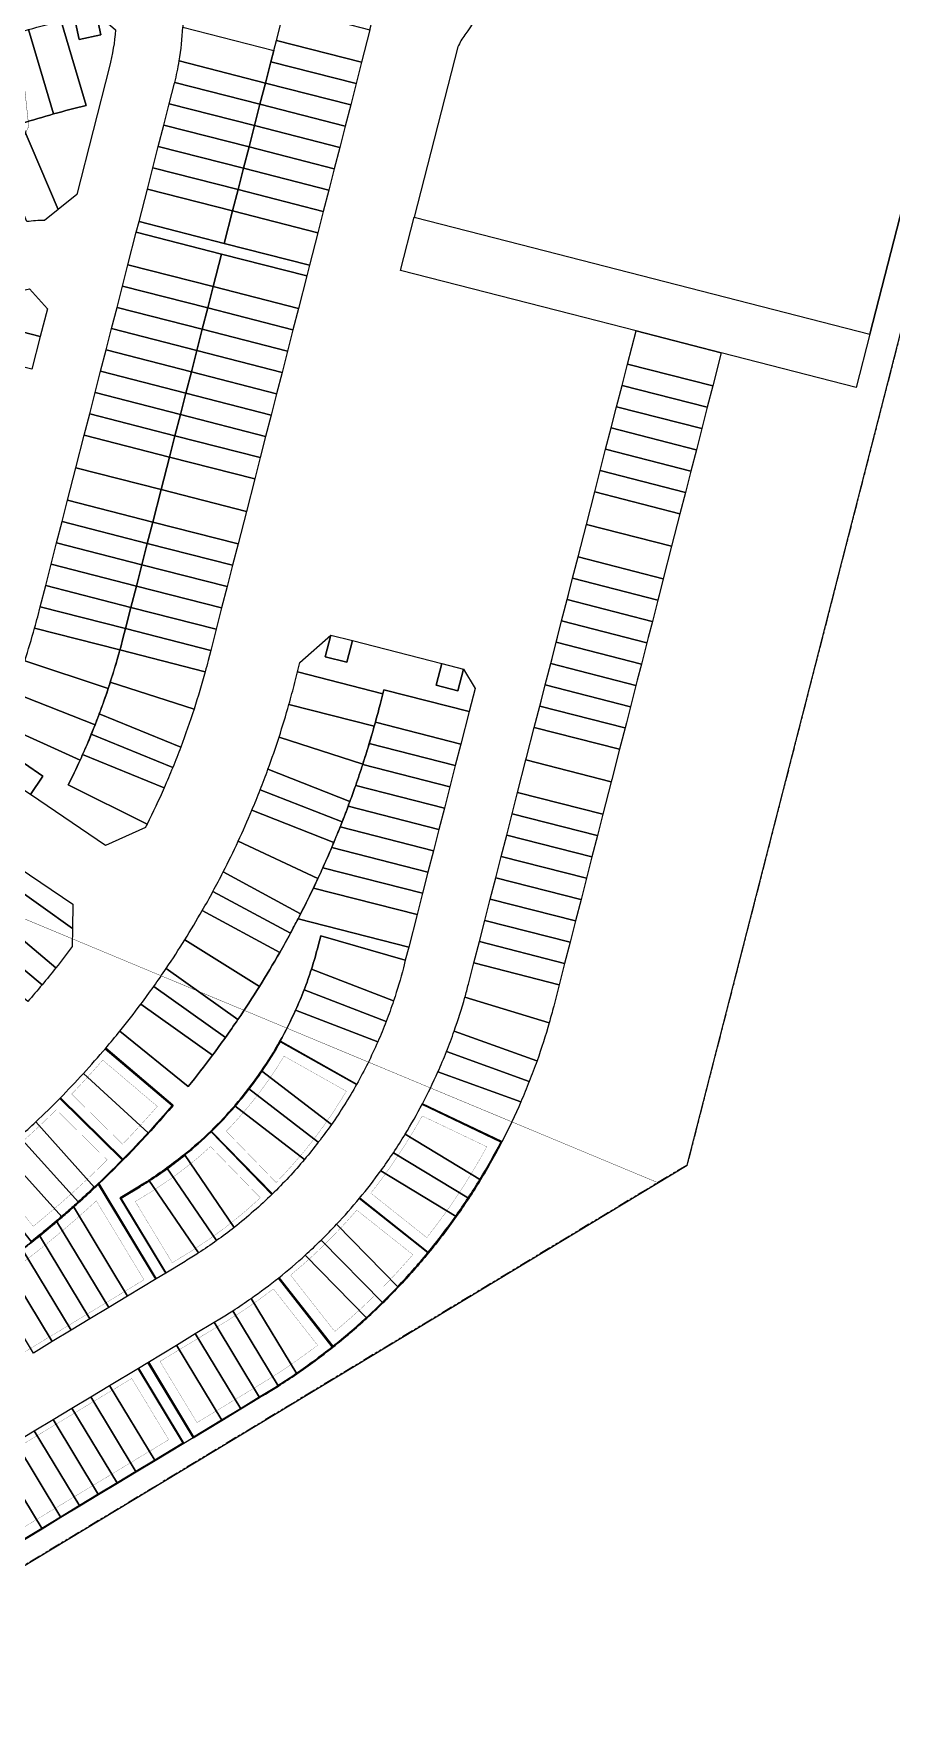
# Model space of a CAD drawing. Header units: centimetres. Extents: x -6122352 to 7132207, y -1694241 to 1947892.
# Drawn here: x 2110817 to 2344625, y -616863 to -155399 of the extents above; entities that cross this region are included whole.
import ezdxf

# ---------------------------------------------------------------- set-up
doc = ezdxf.new("R2010")
doc.units = ezdxf.units.CM
doc.header["$MEASUREMENT"] = 0
doc.linetypes.add('23585-XR-AR-DAMAC PLOT LIMITS$0$PHANTOM2', pattern=[1.25, 0.625, -0.125, 0.125, -0.125, 0.125, -0.125])
doc.linetypes.add('XR-AR-END-SETTING OUT PLAN$0$23261-XR-AR-SI-GF$0$HIDDEN', pattern=[0.375, 0.25, -0.125])
for name, color, linetype, lineweight, true_color in [('08-Compound Wall-2', 6, 'Continuous', 25, 0xff00ff), ('23585-XR-AR-DAMAC PLOT LIMITS$0$1-End units', 7, 'Continuous', 5, 0xf8991e), ('23585-XR-AR-DAMAC PLOT LIMITS$0$1-Open Space', 7, 'Continuous', 5, 0x90cf5a), ('23585-XR-AR-DAMAC PLOT LIMITS$0$1-Utility', 7, 'Continuous', 5, 0x8db1ff)]:
    doc.layers.add(name, color=color, linetype=linetype, lineweight=lineweight, true_color=true_color)
for name, color, linetype in [('23585-XR-AR-BOUNDARY WALLS AND SETBACKS$0$setback', 7, 'XR-AR-END-SETTING OUT PLAN$0$23261-XR-AR-SI-GF$0$HIDDEN'), ('23585-XR-AR-DAMAC PLOT LIMITS$0$1-Utility Corridor', 44, 'Continuous'), ('23585-XR-AR-DAMAC PLOT LIMITS$0$PROJECT_LIMIT', 1, 'Continuous'), ('@MI-REF LAYER', 7, 'Continuous')]:
    doc.layers.add(name, color=color, linetype=linetype)
doc.layers.add('23585-XR-AR-DAMAC PLOT LIMITS$0$1-Mid units', color=41, linetype='Continuous', lineweight=5)
doc.layers.add('A-ANNO-TEXT', color=3, linetype='Continuous', lineweight=25)
doc.layers.add('23585-XR-AR-DAMAC PLOT LIMITS$0$D-Phase New', color=7, linetype='Continuous', true_color=0x000080)

# ---------------------------------------------------------------- blocks, each defined once
blk = doc.blocks.new('23585-XR-AR-BOUNDARY WALLS AND SETBACKS')
at = {"layer": '08-Compound Wall-2'}
for points in [[(498249.86, 2770203.26, 0.017942), (498247.66, 2770215.56, 0.008626), (498246.29, 2770221.41, 0.008617), (498244.72, 2770227.2, 0.017091), (498241.01, 2770238.51), (498218.75, 2770229.5)], [(498226.14, 2770199.57), (498249.65, 2770203.33, 0.017803), (498247.46, 2770215.52, 0.008626), (498246.09, 2770221.36, 0.008617), (498244.52, 2770227.15, 0.016794), (498240.9, 2770238.25), (498218.82, 2770229.31)], [(498209.24, 2770182.75), (498185.45, 2770182.05, 0.021813), (498184.75, 2770191.44, 0.013916), (498183.87, 2770197.39, 0.013917), (498182.67, 2770203.29, 0.021805), (498180.13, 2770212.36), (498202.74, 2770219.78)], [(498185.25, 2770181.94, 0.022044), (498184.55, 2770191.42, 0.013916), (498183.68, 2770197.36, 0.013917), (498182.48, 2770203.24, 0.022037), (498179.91, 2770212.39), (498179.91, 2770212.39)], [(498227.26, 2770168.67), (498250.99, 2770166.84, 0.017302), (498251.4, 2770178.87, 0.008613), (498251.29, 2770184.86, 0.008615), (498250.98, 2770190.84, 0.017759), (498249.68, 2770203.13), (498226.17, 2770199.37)], [(498251.19, 2770166.72, 0.017448), (498251.6, 2770178.87, 0.008613), (498251.49, 2770184.87, 0.008615), (498251.18, 2770190.86, 0.017908), (498249.86, 2770203.26)], [(498205.5, 2770146.7), (498181.97, 2770151.42), (498183.19, 2770157.5, 0.006842), (498183.73, 2770160.4, 0.013911), (498184.59, 2770166.34, 0.013932), (498185.11, 2770172.33, 0.022294), (498185.25, 2770181.94)], [(498205.54, 2770146.89), (498182.21, 2770151.58), (498183.39, 2770157.46, 0.006842), (498183.93, 2770160.37, 0.013911), (498184.79, 2770166.32, 0.013932), (498185.31, 2770172.32, 0.022062), (498185.45, 2770181.85), (498209.24, 2770182.55)], [(498149.22, 2770176.07), (498173.13, 2770179.08, -0.026879), (498175.24, 2770149.71), (498204.91, 2770143.76)], [(498149.25, 2770175.87), (498172.96, 2770178.86, -0.009043), (498174.01, 2770169.01, -0.009134), (498174.71, 2770159.03), (498150.85, 2770157.8)], [(498220.18, 2770126.85), (498243.52, 2770122.16), (498245.28, 2770130.93), (498246.46, 2770136.82), (498247.64, 2770142.7), (498248, 2770144.5, 0.005981), (498248.77, 2770148.59, 0.008621), (498249.71, 2770154.51, 0.017529), (498250.98, 2770166.64), (498227.25, 2770168.47)], [(498220.14, 2770126.65), (498243.66, 2770121.93), (498243.67, 2770121.92), (498245.47, 2770130.9), (498246.65, 2770136.78), (498247.83, 2770142.66), (498248.2, 2770144.46, 0.005981), (498248.97, 2770148.55, 0.008621), (498249.9, 2770154.48, 0.017671), (498251.19, 2770166.72)], [(498150.86, 2770157.6), (498174.72, 2770158.83, -0.009717), (498175.06, 2770148.19, -0.005475), (498175.07, 2770142.19, -0.001638), (498175.05, 2770140.4, -0.003837), (498174.95, 2770136.19, -0.001716), (498174.88, 2770134.32, -0.005538), (498174.58, 2770128.26, -0.002462), (498174.41, 2770125.56), (498150.57, 2770127.25)], [(498194.25, 2770090.64), (498170.78, 2770095.32, 0.006955), (498172.05, 2770102.84, 0.001309), (498172.27, 2770104.26, 0.004166), (498172.9, 2770108.78, 0.001318), (498173.09, 2770110.22, 0.004158), (498173.63, 2770114.74, 0.001335), (498173.79, 2770116.2, 0.005505), (498174.35, 2770122.21, 0.002965), (498174.6, 2770125.45, 0.002553), (498174.78, 2770128.24, 0.005538), (498175.08, 2770134.31, 0.001716), (498175.15, 2770136.19, 0.003837), (498175.25, 2770140.39, 0.001638), (498175.27, 2770142.19, 0.005475), (498175.26, 2770148.19, 0.001198), (498175.24, 2770149.5), (498204.87, 2770143.56)]]:
    blk.add_lwpolyline(points, format="xyb", dxfattribs=at)
for points in [[(498179.88, 2770212.49), (498202.68, 2770219.97)], [(498219.51, 2770123.52), (498242.85, 2770118.83), (498241.09, 2770110.06), (498239.91, 2770104.18), (498238.73, 2770098.29), (498237.55, 2770092.41), (498236.37, 2770086.53), (498235.19, 2770080.64), (498234.01, 2770074.76), (498232.22, 2770065.89), (498208.89, 2770070.57)], [(498219.55, 2770123.71), (498243.07, 2770118.99), (498243.08, 2770118.99), (498241.28, 2770110.02), (498240.1, 2770104.14), (498238.92, 2770098.25), (498237.74, 2770092.37), (498236.56, 2770086.49), (498235.38, 2770080.6), (498234.2, 2770074.72), (498232.4, 2770065.75)]]:
    blk.add_lwpolyline(points, dxfattribs=at)
at = {"layer": '23585-XR-AR-BOUNDARY WALLS AND SETBACKS$0$setback', "ltscale": 40, "const_width": 0.05}
for points in [[(498227.2, 2770202.68), (498246.45, 2770205.75, 0.013633), (498244.73, 2770214.92, 0.008626), (498243.38, 2770220.67, 0.008617), (498241.83, 2770226.37, 0.012554), (498239.24, 2770234.56), (498221.13, 2770227.23, -0.010974), (498223.12, 2770220.88, -0.009993), (498224.69, 2770215.02, -0.010011), (498226.03, 2770209.1, -0.010762)], [(498207.62, 2770185.6), (498188.12, 2770185.03, 0.015278), (498187.53, 2770191.77, 0.013916), (498186.63, 2770197.88, 0.013917), (498185.4, 2770203.92, 0.015265), (498183.66, 2770210.46), (498202.19, 2770216.54, -0.018821), (498204.68, 2770207.05, -0.011381), (498205.84, 2770201.24, -0.011381), (498206.73, 2770195.37, -0.018816)], [(498228.92, 2770171.45), (498248.37, 2770169.95, 0.013029), (498248.6, 2770178.86, 0.008613), (498248.49, 2770184.76, 0.008615), (498248.18, 2770190.65, 0.013448), (498247.29, 2770199.81), (498228.03, 2770196.73, -0.010839), (498228.66, 2770190.19, -0.009994), (498229, 2770184.14, -0.009993), (498229.1, 2770178.08, -0.010929)], [(498204.62, 2770149.93), (498185.5, 2770153.77), (498186.13, 2770156.91, 0.006842), (498186.69, 2770159.9, 0.013911), (498187.57, 2770166, 0.013932), (498188.1, 2770172.15, 0.015522), (498188.3, 2770179.03), (498207.8, 2770179.61, -0.020306), (498207.44, 2770169.03, -0.01139), (498206.86, 2770163.12, -0.011378), (498206.02, 2770157.25, -0.008131), (498205.25, 2770153.08)], [(498151.07, 2770173.28), (498170.42, 2770175.72, -0.006458), (498171.12, 2770168.75, -0.006457), (498171.65, 2770161.77), (498152.18, 2770160.77, 0.006244), (498151.7, 2770167.03, 0.006241)], [(498228.52, 2770165.46, -0.010675), (498227.81, 2770159.03, -0.010002), (498226.91, 2770153.03, -0.006943), (498226.14, 2770148.89), (498225.78, 2770147.09), (498224.6, 2770141.21), (498223.41, 2770135.33), (498222.2, 2770129.3), (498241.32, 2770125.46), (498242.53, 2770131.49), (498243.71, 2770137.37), (498244.89, 2770143.25), (498245.25, 2770145.05, 0.005981), (498246.01, 2770149.07, 0.008621), (498246.93, 2770154.9, 0.013323), (498247.96, 2770163.96)], [(498152.49, 2770154.78), (498171.96, 2770155.78, -0.00704), (498172.16, 2770148.15, -0.005475), (498172.17, 2770142.22, -0.001638), (498172.15, 2770140.44, -0.003837), (498172.05, 2770136.29, -0.001716), (498171.98, 2770134.43, -0.005323), (498171.7, 2770128.66), (498152.25, 2770130.04, 0.006299), (498152.54, 2770136.37, 0.006001), (498152.67, 2770142.41, 0.006001), (498152.66, 2770148.44, 0.006299)], [(498193.35, 2770093.77), (498174.13, 2770097.61, 0.004378), (498174.92, 2770102.4, 0.001309), (498175.13, 2770103.83, 0.004166), (498175.78, 2770108.4, 0.001318), (498175.97, 2770109.85, 0.004158), (498176.51, 2770114.43, 0.001335), (498176.67, 2770115.9, 0.005505), (498177.24, 2770121.97, 0.002965), (498177.49, 2770125.25, 0.002553), (498177.68, 2770128.07, 0.005538), (498177.98, 2770134.2, 0.001716), (498178.05, 2770136.1, 0.003837), (498178.15, 2770140.35, 0.001637), (498178.17, 2770142.16, 0.003518), (498178.18, 2770146.06), (498202.85, 2770141.11), (498201.64, 2770135.08), (498200.46, 2770129.2), (498199.28, 2770123.32), (498198.1, 2770117.43), (498196.92, 2770111.55), (498195.74, 2770105.67), (498194.56, 2770099.79)]]:
    blk.add_lwpolyline(points, format="xyb", close=True, dxfattribs=at)
for points in [[(498220.43, 2770120.47), (498239.55, 2770116.64), (498238.34, 2770110.61), (498237.16, 2770104.73), (498235.98, 2770098.84), (498234.8, 2770092.96), (498233.62, 2770087.08), (498232.44, 2770081.19), (498231.26, 2770075.31), (498230.05, 2770069.28), (498210.93, 2770073.12)], [(498210.93, 2770073.12), (498212.14, 2770079.15), (498213.32, 2770085.03), (498214.5, 2770090.91), (498215.68, 2770096.8), (498216.86, 2770102.68), (498218.04, 2770108.56), (498219.22, 2770114.45), (498220.43, 2770120.47)]]:
    blk.add_lwpolyline(points, dxfattribs=at)
blk = doc.blocks.new('A$C9d9485f6')
at = {"layer": 'A-ANNO-TEXT', "rotation": 312.4881850805905}
blk.add_blockref('23585-XR-AR-BOUNDARY WALLS AND SETBACKS', (-2377088.53, -1504219.25), dxfattribs=at)
blk = doc.blocks.new('23585-XR-AR-DAMAC PLOT LIMITS')
at = {"layer": '23585-XR-AR-DAMAC PLOT LIMITS$0$1-End units', "color": 251, "true_color": 0x636466}
for points in [[(498127.86, 2770420.12), (498107.78, 2770407.01), (498102.68, 2770414.84), (498122.76, 2770427.94), (498122.78, 2770427.95), (498127.88, 2770420.13)], [(497993.11, 2770416.78), (497998.11, 2770409.12), (497978.01, 2770396), (497973.01, 2770403.66)], [(498152.54, 2770382.3), (498132.45, 2770369.2), (498127.45, 2770376.86), (498147.54, 2770389.97), (498147.55, 2770389.98), (498152.55, 2770382.32)], [(498157.54, 2770374.64), (498137.45, 2770361.54), (498132.45, 2770369.2), (498152.54, 2770382.3), (498152.55, 2770382.32), (498157.55, 2770374.65)], [(498024.34, 2770368.92), (498029.34, 2770361.25), (498009.24, 2770348.14), (498004.24, 2770355.8)], [(498030.98, 2770358.74), (498035.98, 2770351.07), (498015.88, 2770337.96), (498010.88, 2770345.63)], [(498004.24, 2770355.8), (498009.24, 2770348.14), (497989.14, 2770335.02), (497984.14, 2770342.69)], [(498010.88, 2770345.63), (498015.88, 2770337.96), (497995.78, 2770324.84), (497990.78, 2770332.51)], [(498188.76, 2770326.78), (498168.68, 2770313.68), (498168.3, 2770314.26), (498163.68, 2770321.34), (498183.76, 2770334.44), (498183.78, 2770334.45), (498188.41, 2770327.36), (498188.78, 2770326.79)], [(498193.76, 2770319.11), (498173.68, 2770306.01), (498168.68, 2770313.68), (498188.76, 2770326.78), (498188.78, 2770326.79), (498193.78, 2770319.13)], [(498062.21, 2770310.87), (498067.21, 2770303.21), (498047.11, 2770290.1), (498042.11, 2770297.76)], [(498067.21, 2770303.21), (498072.21, 2770295.55), (498052.11, 2770282.43), (498047.11, 2770290.1)], [(498042.11, 2770297.76), (498047.11, 2770290.1), (498027.01, 2770276.98), (498022.01, 2770284.64)], [(498047.11, 2770290.1), (498052.11, 2770282.43), (498032.01, 2770269.32), (498027.01, 2770276.98)], [(498245.48, 2770130.9), (498243.68, 2770121.92), (498243.66, 2770121.93), (498220.15, 2770126.65), (498221.95, 2770135.62), (498245.46, 2770130.9)], [(498243.09, 2770118.99), (498241.29, 2770110.02), (498241.27, 2770110.02), (498217.76, 2770114.74), (498219.56, 2770123.71), (498243.07, 2770118.99)], [(498234.2, 2770074.72), (498232.4, 2770065.75), (498232.39, 2770065.75), (498208.87, 2770070.47), (498210.67, 2770079.44), (498234.19, 2770074.73)]]:
    blk.add_lwpolyline(points, close=True, dxfattribs=at)
for points in [[(497981.29, 2770390.98), (497984.57, 2770385.95), (497964.25, 2770372.69, 0.031213), (497958.12, 2770379.62), (497979.57, 2770393.61)], [(497951.78, 2770337.66), (497930.2, 2770348.18, -0.008444), (497934.46, 2770356.28), (497956.06, 2770345.75, 0.009273)], [(497951.78, 2770337.66, 0.00911), (497947.86, 2770329.57), (497925.71, 2770338.83, -0.009577), (497930.2, 2770348.18)], [(497971.8, 2770321), (497971.47, 2770316.21, 0.022224), (497968.49, 2770312.44), (497944.13, 2770321.04), (497944.18, 2770321.17, -0.009148), (497947.81, 2770329.45)], [(498153.49, 2770303.47), (498133.35, 2770290.33, 0.00456), (498130.66, 2770294.54), (498129.02, 2770297.06), (498128.39, 2770298.02), (498148.49, 2770311.13)], [(497999.11, 2770286.26), (497979.01, 2770273.15), (497974.64, 2770279.83, -0.00234), (497975.15, 2770281.68), (497994.05, 2770294.01)], [(498130.66, 2770294.54, -0.00456), (498133.35, 2770290.33, -0.001049), (498133.96, 2770289.36), (498113.86, 2770276.24, 0.006148), (498110.56, 2770281.43), (498108.92, 2770283.94), (498129.02, 2770297.06)], [(498139.47, 2770280.08), (498118.6, 2770268.23, 0.009305), (498113.86, 2770276.24), (498133.96, 2770289.36, -0.009844)], [(498142.42, 2770274.75, -0.004252), (498144.59, 2770270.63), (498123.03, 2770260.08, 0.009281), (498118.6, 2770268.23), (498139.47, 2770280.08, -0.005555)], [(498225.82, 2770269.91), (498225.8, 2770269.9), (498205.17, 2770257.68, 0.006105), (498203.2, 2770260.77), (498199.91, 2770265.81), (498219.99, 2770278.91), (498220.01, 2770278.93), (498223.3, 2770273.89, -0.006758)], [(498231.21, 2770260.49), (498231.19, 2770260.48), (498209.97, 2770249.31, 0.016063), (498205.17, 2770257.68), (498225.8, 2770269.9), (498225.82, 2770269.91, -0.015588)], [(498097.33, 2770256.27), (498076.47, 2770244.41, 0.011357), (498071.76, 2770252.27), (498091.87, 2770265.38, -0.011781)], [(498184.72, 2770255.61), (498158.64, 2770238.59, 0.00138), (498158.12, 2770240.01, 0.00716), (498155.29, 2770247.33), (498179.72, 2770263.27)], [(498102.52, 2770246.6), (498080.81, 2770236.34, 0.009081), (498077.37, 2770242.81, 0.002282), (498076.47, 2770244.41), (498097.33, 2770256.27, -0.012156)], [(498152.94, 2770252.96, -0.002922), (498154.19, 2770250.01), (498132.03, 2770240.8, 0.009281), (498128.3, 2770249.3), (498149.87, 2770259.85, -0.006885)], [(498077.37, 2770242.81), (498056.39, 2770231.14, 0.0131), (498051.66, 2770239.15), (498071.76, 2770252.27, -0.013639)], [(498192.73, 2770242.71), (498171.21, 2770232.03, 0.015291), (498167.78, 2770237.66), (498166.26, 2770239.98), (498186.74, 2770252.51), (498187.88, 2770250.77, -0.01785)], [(498158.12, 2770240.01), (498135.43, 2770232.17, 0.009281), (498132.03, 2770240.8), (498154.19, 2770250.01, -0.009807)], [(498241.02, 2770238.51), (498240.99, 2770238.51), (498218.75, 2770229.5, 0.016118), (498215.19, 2770238.5), (498236.46, 2770249.69), (498236.48, 2770249.7, -0.017331)], [(498082.23, 2770233.49), (498060.68, 2770222.94, 0.013033), (498056.39, 2770231.14), (498077.37, 2770242.81, -0.013033)], [(498244.72, 2770227.2), (498244.7, 2770227.2), (498221.68, 2770220.46, 0.015829), (498218.75, 2770229.5), (498240.99, 2770238.51), (498241.02, 2770238.51, -0.017091)], [(498085.94, 2770225.5, -0.002102), (498086.61, 2770223.94), (498064.54, 2770214.52, 0.013035), (498060.68, 2770222.94), (498082.23, 2770233.49, -0.010932)], [(498111.82, 2770225.61), (498089.41, 2770217.02, 0.009262), (498086.61, 2770223.94, 0.002102), (498085.94, 2770225.5), (498107.65, 2770235.75, -0.012156)], [(498165.13, 2770218.37), (498142.01, 2770211.93, 0.009281), (498139.35, 2770220.82), (498162.04, 2770228.67, -0.009807)], [(498202.72, 2770219.87), (498179.91, 2770212.39, 0.02204), (498176.55, 2770221.28), (498198.07, 2770231.96, -0.024575)], [(498206.15, 2770207.38), (498182.48, 2770203.24, 0.022037), (498179.91, 2770212.39), (498202.72, 2770219.87, -0.024577)], [(498167.81, 2770207.97), (498144.33, 2770202.95, 0.009281), (498142.01, 2770211.93), (498165.13, 2770218.37, -0.009807)], [(498249.86, 2770203.26), (498249.84, 2770203.26), (498226.16, 2770199.47, 0.015758), (498224.56, 2770208.8), (498247.64, 2770215.55), (498247.66, 2770215.56, -0.017942)], [(498251.18, 2770190.86), (498251.16, 2770190.86), (498227.17, 2770190.08, 0.015739), (498226.16, 2770199.47), (498249.84, 2770203.26), (498249.86, 2770203.26, -0.017908)], [(498148.4, 2770182.06, 0.009283), (498146.84, 2770191.21), (498170.32, 2770196.23, -0.009807), (498172.13, 2770185.64)], [(498122.6, 2770188.08, -0.008114), (498123.88, 2770180.88), (498100.09, 2770177.67, 0.00836), (498098.88, 2770184.3, 0.003471), (498098.31, 2770187.04), (498119.04, 2770191.43)], [(498209.24, 2770182.65), (498185.25, 2770181.94, 0.022044), (498184.55, 2770191.42), (498208.22, 2770195.56, -0.024574)], [(498208.94, 2770168.92), (498185.11, 2770172.33, 0.022294), (498185.25, 2770181.94), (498209.24, 2770182.65, -0.026063)], [(498174.11, 2770169.02), (498150.21, 2770166.9, 0.009223), (498149.22, 2770176.07), (498173.04, 2770179.07, -0.009226)], [(498251.19, 2770166.72), (498251.17, 2770166.73), (498227.26, 2770168.57, 0.015853), (498227.6, 2770178.08), (498251.58, 2770178.87), (498251.6, 2770178.87, -0.017448)], [(498174.82, 2770158.93), (498150.85, 2770157.7, 0.009226), (498150.21, 2770166.9), (498174.11, 2770169.02, -0.009225)], [(498251.19, 2770166.72, -0.017671), (498249.91, 2770154.49), (498249.89, 2770154.49), (498226.33, 2770159.22, 0.015645), (498227.26, 2770168.57), (498251.17, 2770166.73)], [(498175.16, 2770148.19), (498151.16, 2770148.42, 0.009281), (498150.85, 2770157.7), (498174.82, 2770158.93, -0.009808)], [(498207.5, 2770157, -0.008131), (498206.72, 2770152.78), (498205.5, 2770146.7), (498181.97, 2770151.42), (498183.19, 2770157.5, 0.006842), (498183.73, 2770160.41)], [(498204.91, 2770143.76), (498203.11, 2770134.79), (498175.15, 2770140.4, 0.001638), (498175.17, 2770142.19, 0.005475), (498175.16, 2770148.19, 0.001405), (498175.14, 2770149.73)], [(498175.05, 2770136.19, -0.001716), (498174.98, 2770134.31, -0.005538), (498174.68, 2770128.25, -0.002553), (498174.5, 2770125.46), (498150.56, 2770127.16, 0.009281), (498151.04, 2770136.42)]]:
    blk.add_lwpolyline(points, format="xyb", close=True, dxfattribs=at)
at = {"layer": '23585-XR-AR-DAMAC PLOT LIMITS$0$1-Mid units', "color": 251, "true_color": 0x636466}
for points in [[(498131.14, 2770415.09), (498111.06, 2770401.99), (498107.78, 2770407.01), (498127.86, 2770420.12), (498127.88, 2770420.13), (498131.16, 2770415.1)], [(498134.42, 2770410.07), (498114.34, 2770396.96), (498111.06, 2770401.99), (498131.14, 2770415.09), (498131.16, 2770415.1), (498134.44, 2770410.08)], [(498001.39, 2770404.09), (497981.29, 2770390.98), (497979.57, 2770393.61), (497978.01, 2770396), (497998.11, 2770409.12)], [(498137.7, 2770405.04), (498117.62, 2770391.94), (498114.34, 2770396.96), (498134.42, 2770410.07), (498134.44, 2770410.08), (498137.72, 2770405.05)], [(498001.39, 2770404.09), (498004.67, 2770399.07), (497984.57, 2770385.95), (497981.29, 2770390.98)], [(498140.98, 2770400.02), (498120.9, 2770386.91), (498117.62, 2770391.94), (498137.7, 2770405.04), (498137.72, 2770405.05), (498141, 2770400.03)], [(498004.67, 2770399.07), (498007.95, 2770394.04), (497987.85, 2770380.93), (497984.57, 2770385.95)], [(498144.26, 2770394.99), (498124.18, 2770381.89), (498120.9, 2770386.91), (498140.98, 2770400.02), (498141, 2770400.03), (498144.28, 2770395)], [(498007.95, 2770394.04), (498011.23, 2770389.02), (497991.13, 2770375.9), (497987.85, 2770380.93)], [(498147.54, 2770389.97), (498127.45, 2770376.86), (498124.18, 2770381.89), (498144.26, 2770394.99), (498144.28, 2770395), (498147.55, 2770389.98)], [(498011.23, 2770389.02), (498014.51, 2770383.99), (497994.41, 2770370.88), (497991.13, 2770375.9)], [(497987.85, 2770380.93), (497991.13, 2770375.9), (497971.03, 2770362.79), (497967.87, 2770367.63), (497967.75, 2770367.81)], [(498014.51, 2770383.99), (498017.79, 2770378.97), (497997.69, 2770365.85), (497994.41, 2770370.88)], [(497991.13, 2770375.9), (497994.41, 2770370.88), (497974.31, 2770357.76), (497971.03, 2770362.79)], [(498017.79, 2770378.97), (498021.06, 2770373.94), (498000.96, 2770360.83), (497997.69, 2770365.85)], [(498021.06, 2770373.94), (498024.34, 2770368.92), (498004.24, 2770355.8), (498000.96, 2770360.83)], [(498160.81, 2770369.62), (498140.73, 2770356.51), (498139.95, 2770357.72), (498137.45, 2770361.54), (498157.54, 2770374.64), (498157.55, 2770374.65), (498160.05, 2770370.83), (498160.83, 2770369.63)], [(497994.41, 2770370.88), (497997.69, 2770365.85), (497977.59, 2770352.74), (497974.31, 2770357.76)], [(498164.09, 2770364.59), (498144.01, 2770351.49), (498143.23, 2770352.69), (498140.73, 2770356.51), (498160.81, 2770369.62), (498160.83, 2770369.63), (498163.33, 2770365.81), (498164.11, 2770364.6)], [(497997.69, 2770365.85), (498000.96, 2770360.83), (497980.86, 2770347.71), (497977.59, 2770352.74)], [(498167.37, 2770359.57), (498147.29, 2770346.46), (498146.51, 2770347.67), (498144.01, 2770351.49), (498164.09, 2770364.59), (498164.11, 2770364.6), (498166.61, 2770360.78), (498167.39, 2770359.58)], [(498000.96, 2770360.83), (498004.24, 2770355.8), (497984.14, 2770342.69), (497980.86, 2770347.71)], [(498170.65, 2770354.54), (498150.57, 2770341.44), (498149.78, 2770342.64), (498147.29, 2770346.46), (498167.37, 2770359.57), (498167.39, 2770359.58), (498169.88, 2770355.76), (498170.67, 2770354.55)], [(498173.93, 2770349.52), (498153.85, 2770336.41), (498153.06, 2770337.62), (498150.57, 2770341.44), (498170.65, 2770354.54), (498170.67, 2770354.55), (498173.16, 2770350.73), (498173.95, 2770349.53)], [(498035.98, 2770351.07), (498039.26, 2770346.05), (498019.16, 2770332.93), (498015.88, 2770337.96)], [(498177.21, 2770344.49), (498157.13, 2770331.39), (498156.34, 2770332.59), (498153.85, 2770336.41), (498173.93, 2770349.52), (498173.95, 2770349.53), (498176.44, 2770345.71), (498177.23, 2770344.5)], [(498039.26, 2770346.05), (498042.54, 2770341.02), (498022.44, 2770327.91), (498019.16, 2770332.93)], [(498180.49, 2770339.47), (498160.4, 2770326.36), (498159.62, 2770327.57), (498157.13, 2770331.39), (498177.21, 2770344.49), (498177.23, 2770344.5), (498179.72, 2770340.68), (498180.5, 2770339.48)], [(498042.54, 2770341.02), (498045.82, 2770336), (498025.72, 2770322.88), (498022.44, 2770327.91)], [(498183.76, 2770334.44), (498163.68, 2770321.34), (498162.9, 2770322.54), (498160.4, 2770326.36), (498180.49, 2770339.47), (498180.5, 2770339.48), (498183, 2770335.66), (498183.78, 2770334.45)], [(498015.88, 2770337.96), (498019.16, 2770332.93), (497999.06, 2770319.82), (497995.78, 2770324.84)], [(498045.82, 2770336), (498049.1, 2770330.97), (498029, 2770317.86), (498025.72, 2770322.88)], [(498019.16, 2770332.93), (498022.44, 2770327.91), (498002.34, 2770314.79), (497999.06, 2770319.82)], [(498049.1, 2770330.97), (498052.38, 2770325.95), (498032.28, 2770312.83), (498029, 2770317.86)], [(498022.44, 2770327.91), (498025.72, 2770322.88), (498005.62, 2770309.77), (498002.34, 2770314.79)], [(498052.38, 2770325.95), (498055.66, 2770320.92), (498035.56, 2770307.81), (498032.28, 2770312.83)], [(498025.72, 2770322.88), (498029, 2770317.86), (498008.9, 2770304.74), (498005.62, 2770309.77)], [(498055.66, 2770320.92), (498058.93, 2770315.9), (498038.83, 2770302.78), (498035.56, 2770307.81)], [(498029, 2770317.86), (498032.28, 2770312.83), (498012.18, 2770299.72), (498008.9, 2770304.74)], [(498058.93, 2770315.9), (498062.21, 2770310.87), (498042.11, 2770297.76), (498038.83, 2770302.78)], [(498197.04, 2770314.09), (498176.96, 2770300.99), (498173.68, 2770306.01), (498193.76, 2770319.11), (498193.78, 2770319.13), (498197.06, 2770314.1)], [(498032.28, 2770312.83), (498035.56, 2770307.81), (498015.46, 2770294.69), (498012.18, 2770299.72)], [(498200.32, 2770309.06), (498180.24, 2770295.96), (498176.96, 2770300.99), (498197.04, 2770314.09), (498197.06, 2770314.1), (498200.34, 2770309.08)], [(498035.56, 2770307.81), (498038.83, 2770302.78), (498018.73, 2770289.67), (498015.46, 2770294.69)], [(498203.6, 2770304.04), (498183.52, 2770290.94), (498180.24, 2770295.96), (498200.32, 2770309.06), (498200.34, 2770309.08), (498203.62, 2770304.05)], [(498038.83, 2770302.78), (498042.11, 2770297.76), (498022.01, 2770284.64), (498018.73, 2770289.67)], [(498206.88, 2770299.01), (498186.8, 2770285.91), (498183.52, 2770290.94), (498203.6, 2770304.04), (498203.62, 2770304.05), (498206.9, 2770299.03)], [(498210.16, 2770293.99), (498190.08, 2770280.89), (498186.8, 2770285.91), (498206.88, 2770299.01), (498206.9, 2770299.03), (498210.18, 2770294)], [(498072.21, 2770295.55), (498075.49, 2770290.52), (498055.39, 2770277.41), (498052.11, 2770282.43)], [(498213.44, 2770288.96), (498193.36, 2770275.86), (498190.08, 2770280.89), (498210.16, 2770293.99), (498210.18, 2770294), (498213.46, 2770288.98)], [(498075.49, 2770290.52), (498078.77, 2770285.5), (498058.67, 2770272.38), (498055.39, 2770277.41)], [(498216.71, 2770283.94), (498196.63, 2770270.84), (498193.36, 2770275.86), (498213.44, 2770288.96), (498213.46, 2770288.98), (498216.73, 2770283.95)], [(498078.77, 2770285.5), (498082.05, 2770280.47), (498061.95, 2770267.36), (498058.67, 2770272.38)], [(498219.99, 2770278.91), (498199.91, 2770265.81), (498196.63, 2770270.84), (498216.71, 2770283.94), (498216.73, 2770283.95), (498220.01, 2770278.93)], [(498052.11, 2770282.43), (498055.39, 2770277.41), (498035.29, 2770264.29), (498032.01, 2770269.32)], [(498082.05, 2770280.47), (498085.33, 2770275.45), (498065.23, 2770262.33), (498061.95, 2770267.36)], [(498055.39, 2770277.41), (498058.67, 2770272.38), (498038.57, 2770259.27), (498035.29, 2770264.29)], [(498085.33, 2770275.45), (498088.61, 2770270.42), (498068.51, 2770257.31), (498065.23, 2770262.33)], [(498058.67, 2770272.38), (498061.95, 2770267.36), (498041.85, 2770254.24), (498038.57, 2770259.27)], [(498061.95, 2770267.36), (498065.23, 2770262.33), (498045.13, 2770249.22), (498041.85, 2770254.24)], [(498065.23, 2770262.33), (498068.51, 2770257.31), (498048.41, 2770244.19), (498045.13, 2770249.22)], [(498247.84, 2770142.66), (498246.66, 2770136.78), (498246.64, 2770136.78), (498223.13, 2770141.51), (498224.31, 2770147.39), (498247.82, 2770142.66)], [(498246.66, 2770136.78), (498245.48, 2770130.9), (498245.46, 2770130.9), (498221.95, 2770135.62), (498223.13, 2770141.51), (498246.64, 2770136.78)], [(498241.29, 2770110.02), (498240.11, 2770104.14), (498240.09, 2770104.14), (498216.57, 2770108.86), (498217.76, 2770114.74), (498241.27, 2770110.02)], [(498240.11, 2770104.14), (498238.93, 2770098.25), (498238.91, 2770098.26), (498215.39, 2770102.98), (498216.57, 2770108.86), (498240.09, 2770104.14)], [(498238.93, 2770098.25), (498237.74, 2770092.37), (498237.73, 2770092.37), (498214.21, 2770097.09), (498215.39, 2770102.98), (498238.91, 2770098.26)], [(498237.74, 2770092.37), (498236.56, 2770086.49), (498236.55, 2770086.49), (498213.03, 2770091.21), (498214.21, 2770097.09), (498237.73, 2770092.37)], [(498236.56, 2770086.49), (498235.38, 2770080.61), (498235.37, 2770080.61), (498211.85, 2770085.33), (498213.03, 2770091.21), (498236.55, 2770086.49)], [(498235.38, 2770080.61), (498234.2, 2770074.72), (498234.19, 2770074.73), (498210.67, 2770079.44), (498211.85, 2770085.33), (498235.37, 2770080.61)]]:
    blk.add_lwpolyline(points, close=True, dxfattribs=at)
for points in [[(497987.85, 2770380.93), (497967.75, 2770367.81, 0.020256), (497964.25, 2770372.69), (497984.57, 2770385.95)], [(498156.77, 2770298.45), (498136.48, 2770285.21, 0.004428), (498133.96, 2770289.36, 0.001049), (498133.35, 2770290.33), (498153.49, 2770303.47)], [(498160.05, 2770293.42), (498139.51, 2770280.02), (498139.47, 2770280.08, 0.005415), (498136.48, 2770285.21), (498156.77, 2770298.45)], [(498163.33, 2770288.4), (498142.42, 2770274.75, 0.005489), (498139.51, 2770280.02), (498160.05, 2770293.42)], [(498166.61, 2770283.37), (498145.22, 2770269.41, 0.001248), (498144.59, 2770270.63, 0.004252), (498142.42, 2770274.75), (498163.33, 2770288.4)], [(498169.88, 2770278.35), (498147.9, 2770264, 0.001286), (498147.29, 2770265.27, 0.004227), (498145.22, 2770269.41), (498166.61, 2770283.37)], [(498173.16, 2770273.32), (498150.48, 2770258.52, 0.001338), (498149.87, 2770259.85, 0.004189), (498147.9, 2770264), (498169.88, 2770278.35)], [(498091.87, 2770265.38), (498071.76, 2770252.27, 0.003993), (498070.03, 2770254.98), (498068.51, 2770257.31), (498088.61, 2770270.42), (498090.12, 2770268.09, -0.003569)], [(498147.29, 2770265.27), (498125.73, 2770254.72, 0.006001), (498123.03, 2770260.08), (498144.59, 2770270.63, -0.005475)], [(498176.44, 2770268.3), (498152.94, 2770252.96, 0.005547), (498150.48, 2770258.52), (498173.16, 2770273.32)], [(498149.87, 2770259.85), (498128.3, 2770249.3, 0.006), (498125.73, 2770254.72), (498147.29, 2770265.27, -0.005475)], [(498179.72, 2770263.27), (498155.29, 2770247.33, 0.002646), (498154.19, 2770250.01, 0.002922), (498152.94, 2770252.96), (498176.44, 2770268.3)], [(498233.94, 2770255.14), (498233.92, 2770255.13), (498212.69, 2770243.96, 0.009992), (498209.97, 2770249.31), (498231.19, 2770260.48), (498231.21, 2770260.49, -0.008615)], [(498070.03, 2770254.98, -0.003993), (498071.76, 2770252.27), (498051.66, 2770239.15, 0.004533), (498049.93, 2770241.86), (498048.41, 2770244.19), (498068.51, 2770257.31)], [(498236.48, 2770249.7), (498236.46, 2770249.69), (498215.19, 2770238.5, 0.010006), (498212.69, 2770243.96), (498233.92, 2770255.13), (498233.94, 2770255.14, -0.008623)], [(498105.15, 2770241.21), (498083.45, 2770230.96, 0.00349), (498082.23, 2770233.49, 0.003951), (498080.81, 2770236.34), (498102.52, 2770246.6, -0.00665)], [(498195.53, 2770237.4), (498174.03, 2770226.73, 0.013916), (498171.21, 2770232.03), (498192.73, 2770242.71, -0.011381)], [(498107.65, 2770235.75), (498085.94, 2770225.5, 0.007442), (498083.45, 2770230.96), (498105.15, 2770241.21, -0.00665)], [(498160.14, 2770234.36), (498137.46, 2770226.52, 0.006001), (498135.43, 2770232.17), (498158.12, 2770240.01, -0.005475)], [(498198.07, 2770231.96), (498176.55, 2770221.28, 0.013916), (498174.03, 2770226.73), (498195.53, 2770237.4, -0.011381)], [(498162.04, 2770228.67), (498139.35, 2770220.82, 0.006001), (498137.46, 2770226.52), (498160.14, 2770234.36, -0.005475)], [(498246.29, 2770221.41), (498246.27, 2770221.4), (498223.24, 2770214.66, 0.009993), (498221.68, 2770220.46), (498244.7, 2770227.2), (498244.72, 2770227.2, -0.008617)], [(498247.66, 2770215.56), (498247.64, 2770215.55), (498224.56, 2770208.8, 0.010011), (498223.24, 2770214.66), (498246.27, 2770221.4), (498246.29, 2770221.41, -0.008626)], [(498169.13, 2770202.11), (498145.66, 2770197.1, 0.006), (498144.33, 2770202.95), (498167.81, 2770207.97, -0.005475)], [(498207.32, 2770201.49), (498183.68, 2770197.36, 0.013917), (498182.48, 2770203.24), (498206.15, 2770207.38, -0.011381)], [(498170.32, 2770196.23), (498146.84, 2770191.21, 0.006001), (498145.66, 2770197.1), (498169.13, 2770202.11, -0.005475)], [(498208.22, 2770195.56), (498184.55, 2770191.42, 0.013916), (498183.68, 2770197.36), (498207.32, 2770201.49, -0.011381)], [(498251.49, 2770184.87), (498251.47, 2770184.87), (498227.51, 2770184.08, 0.009994), (498227.17, 2770190.08), (498251.16, 2770190.86), (498251.18, 2770190.86, -0.008615)], [(498251.6, 2770178.87), (498251.58, 2770178.87), (498227.6, 2770178.08, 0.009993), (498227.51, 2770184.08), (498251.47, 2770184.87), (498251.49, 2770184.87, -0.008613)], [(498124.77, 2770174.94), (498100.98, 2770171.74, 0.001648), (498100.8, 2770173.05, 0.005794), (498100.09, 2770177.67), (498123.88, 2770180.88, -0.00665)], [(498125.49, 2770168.98), (498101.69, 2770165.78, 0.001648), (498101.55, 2770167.1, 0.005794), (498100.98, 2770171.74), (498124.77, 2770174.94, -0.00665)], [(498208.94, 2770168.92, -0.01139), (498208.35, 2770162.94), (498184.59, 2770166.34, 0.013932), (498185.11, 2770172.33)], [(498208.35, 2770162.94, -0.011378), (498207.5, 2770157), (498183.73, 2770160.41, 0.013911), (498184.59, 2770166.34)], [(498249.91, 2770154.49, -0.008621), (498248.97, 2770148.55), (498248.95, 2770148.56), (498225.43, 2770153.28, 0.010002), (498226.33, 2770159.22), (498249.89, 2770154.49)], [(498248.97, 2770148.55, -0.005981), (498248.2, 2770144.46), (498247.84, 2770142.66), (498247.82, 2770142.66), (498224.31, 2770147.39), (498224.67, 2770149.18, 0.006948), (498225.43, 2770153.28), (498248.95, 2770148.56)], [(498175.16, 2770148.19, -0.005475), (498175.17, 2770142.19), (498151.17, 2770142.42, 0.006001), (498151.16, 2770148.42)], [(498175.17, 2770142.19, -0.001638), (498175.15, 2770140.4, -0.003837), (498175.05, 2770136.19), (498151.04, 2770136.42, 0.006001), (498151.17, 2770142.42)], [(498203.11, 2770134.79), (498201.93, 2770128.9), (498174.98, 2770134.31, 0.001716), (498175.05, 2770136.19, 0.003837), (498175.15, 2770140.4)], [(498201.93, 2770128.9), (498200.75, 2770123.02), (498174.68, 2770128.25, 0.005538), (498174.98, 2770134.31)], [(498200.75, 2770123.02), (498199.57, 2770117.14), (498174.25, 2770122.22, 0.002965), (498174.5, 2770125.46, 0.002553), (498174.68, 2770128.25)], [(498199.57, 2770117.14), (498198.39, 2770111.26), (498173.69, 2770116.21, 0.005505), (498174.25, 2770122.22)], [(498198.39, 2770111.26), (498197.21, 2770105.37), (498172.99, 2770110.23, 0.004158), (498173.53, 2770114.76, 0.001335), (498173.69, 2770116.21)]]:
    blk.add_lwpolyline(points, format="xyb", close=True, dxfattribs=at)
at = {"layer": '23585-XR-AR-DAMAC PLOT LIMITS$0$1-Open Space', "color": 251, "true_color": 0x636466}
blk.add_lwpolyline([(498083.58, 2770557.6), (498146.42, 2770461.29), (498154.6, 2770448.71), (498122.78, 2770427.95), (498127.88, 2770420.13), (498131.16, 2770415.1), (498134.44, 2770410.08), (498137.72, 2770405.05), (498141, 2770400.03), (498144.28, 2770395), (498147.55, 2770389.98), (498152.55, 2770382.32), (498157.55, 2770374.65), (498160.05, 2770370.83), (498160.83, 2770369.63), (498163.33, 2770365.81), (498164.11, 2770364.6), (498166.61, 2770360.78), (498167.39, 2770359.58), (498169.88, 2770355.76), (498170.67, 2770354.55), (498173.16, 2770350.73), (498173.95, 2770349.53), (498176.44, 2770345.71), (498177.23, 2770344.5), (498179.72, 2770340.68), (498180.5, 2770339.48), (498183, 2770335.66), (498183.78, 2770334.45), (498188.41, 2770327.36), (498188.78, 2770326.79), (498193.78, 2770319.13), (498197.06, 2770314.1), (498200.34, 2770309.08), (498203.62, 2770304.05), (498206.9, 2770299.03), (498210.18, 2770294), (498213.46, 2770288.98), (498216.73, 2770283.95), (498220.01, 2770278.93), (498223.3, 2770273.89, -0.006763), (498225.82, 2770269.91, -0.015588), (498231.21, 2770260.49, -0.008615), (498233.94, 2770255.14, -0.008623), (498236.48, 2770249.7, -0.017331), (498241.02, 2770238.51, -0.017091), (498244.72, 2770227.2, -0.008617), (498246.29, 2770221.41, -0.008626), (498247.66, 2770215.56, -0.017942), (498249.86, 2770203.26, -0.017908), (498251.18, 2770190.86, -0.008615), (498251.49, 2770184.87, -0.008613), (498251.6, 2770178.87, -0.017448), (498251.19, 2770166.72, -0.017671), (498249.91, 2770154.49, -0.008621), (498248.97, 2770148.55, -0.005981), (498248.2, 2770144.46), (498247.84, 2770142.66), (498246.66, 2770136.78), (498245.48, 2770130.9), (498243.68, 2770121.92), (498243.09, 2770118.99), (498241.29, 2770110.02), (498240.11, 2770104.14), (498238.93, 2770098.25), (498237.74, 2770092.37), (498236.56, 2770086.49), (498235.38, 2770080.61), (498234.2, 2770074.72), (498232.4, 2770065.75)], format="xyb", dxfattribs=at)
blk.add_lwpolyline([(498197.26, 2769860.14), (498279.8, 2770271.46), (498090.26, 2770561.96)], dxfattribs=at)
for points in [[(497971.19, 2770440.68, -0.070768), (497964.22, 2770455.61), (497946.96, 2770444.35), (497964.88, 2770428.39), (497971.08, 2770422.87), (497978.55, 2770416.22), (497972.47, 2770409.39), (497971.48, 2770408.27), (497969.72, 2770406.3, 0.004341), (497966.63, 2770402.76, 0.003956), (497963.86, 2770399.49, 0.003956), (497961.14, 2770396.18, 0.005188), (497957.66, 2770391.76, 0.00433), (497954.83, 2770388.03), (497955.41, 2770382.2, -0.012623), (497958.12, 2770379.62), (497979.57, 2770393.61), (497978.01, 2770396), (497973.01, 2770403.66), (497993.11, 2770416.78), (497992.55, 2770417.65, 0.057438), (497989.71, 2770420.14, -0.096637), (497974.1, 2770436.21)], [(497952.54, 2770357.63), (497972.24, 2770327.44), (497971.8, 2770321), (497947.81, 2770329.45), (497947.86, 2770329.57, -0.00911), (497951.78, 2770337.66, -0.009273), (497956.06, 2770345.75), (497934.46, 2770356.28, -0.003463), (497936.28, 2770359.56), (497941.49, 2770356.48), (497944.6, 2770361.73), (497939.34, 2770364.83), (497946.23, 2770365.6, -0.045607)], [(497994.05, 2770294.01), (497975.15, 2770281.68, -0.013649), (497978.47, 2770292.34, -0.064214), (497982.52, 2770300.57), (497989.79, 2770300.54)], [(498186.74, 2770252.51), (498166.26, 2770239.98), (498167.78, 2770237.66, -0.015291), (498171.21, 2770232.03, -0.013916), (498174.03, 2770226.73, -0.013916), (498176.55, 2770221.28, -0.02204), (498179.91, 2770212.39, -0.022037), (498182.48, 2770203.24, -0.013917), (498183.68, 2770197.36, -0.013916), (498184.55, 2770191.42, -0.022044), (498185.25, 2770181.94, -0.022294), (498185.11, 2770172.33, -0.013932), (498184.59, 2770166.34, -0.013911), (498183.73, 2770160.41, -0.006842), (498183.19, 2770157.5), (498181.97, 2770151.42), (498205.5, 2770146.7), (498204.91, 2770143.76), (498175.14, 2770149.73, 0.008403), (498174.82, 2770158.93, 0.009225), (498174.11, 2770169.02, 0.009226), (498173.04, 2770179.07), (498149.22, 2770176.07, 0.00605), (498148.4, 2770182.06), (498172.13, 2770185.64, 0.009807), (498170.32, 2770196.23, 0.005475), (498169.13, 2770202.11, 0.005475), (498167.81, 2770207.97, 0.009807), (498165.13, 2770218.37, 0.009807), (498162.04, 2770228.67, 0.005475), (498160.14, 2770234.36, 0.004095), (498158.64, 2770238.59), (498184.72, 2770255.61)], [(498112.16, 2770224.72), (498108.45, 2770213.4), (498084.36, 2770207.62), (498082.94, 2770213.55), (498077.01, 2770212.12), (498078.43, 2770206.19), (498072.46, 2770204.76), (498067.37, 2770207.45, 0.010721), (498064.54, 2770214.52), (498086.61, 2770223.94, -0.009262), (498089.41, 2770217.02), (498111.82, 2770225.61, -0.001056)], [(498119.04, 2770191.43), (498098.31, 2770187.04, -0.003471), (498098.88, 2770184.3), (498075.35, 2770179.6, 0.003646), (498074.82, 2770182.14), (498078.06, 2770187.28), (498084.1, 2770188.73), (498085.53, 2770182.78), (498091.46, 2770184.21), (498090.03, 2770190.15), (498114.23, 2770195.97)]]:
    blk.add_lwpolyline(points, format="xyb", close=True, dxfattribs=at)
for points in [[(498010.88, 2770345.63), (497990.78, 2770332.51), (497989.14, 2770335.02), (498009.24, 2770348.14), (498029.34, 2770361.25), (498030.98, 2770358.74)], [(498148.49, 2770311.13), (498128.39, 2770298.02), (498129.02, 2770297.06), (498108.92, 2770283.94), (498107.47, 2770286.16), (498107.64, 2770297.43), (498110.97, 2770292.32), (498116.08, 2770295.66), (498112.75, 2770300.77), (498133.81, 2770314.51), (498137.14, 2770309.4), (498142.25, 2770312.73), (498138.92, 2770317.84), (498144.94, 2770316.58)], [(498243.68, 2770121.92), (498243.09, 2770118.99), (498243.07, 2770118.99), (498219.56, 2770123.71), (498220.15, 2770126.65), (498243.66, 2770121.93)]]:
    blk.add_lwpolyline(points, close=True, dxfattribs=at)
at = {"layer": '23585-XR-AR-DAMAC PLOT LIMITS$0$1-Utility', "color": 251, "true_color": 0x636466}
for points in [[(498083.58, 2770557.6), (498083.56, 2770557.59), (498054.27, 2770538.47), (497976.12, 2770487.48), (497983.86, 2770475.61, 0.058807), (497990.8, 2770468.79, -0.080575), (498003.57, 2770455.09, -0.093711), (498011.63, 2770434.9, 0.057431), (498012.77, 2770431.3), (498038.96, 2770391.17), (498064.08, 2770407.56), (498146.42, 2770461.29)], [(497944.6, 2770361.73), (497941.49, 2770356.48), (497936.28, 2770359.56, -0.003921), (497938.4, 2770363.24), (497939.34, 2770364.83)]]:
    blk.add_lwpolyline(points, format="xyb", close=True, dxfattribs=at)
for points in [[(498138.92, 2770317.84), (498142.25, 2770312.73), (498137.14, 2770309.4), (498133.81, 2770314.51)], [(498112.75, 2770300.77), (498116.08, 2770295.66), (498110.97, 2770292.32), (498107.64, 2770297.43)], [(498084.36, 2770207.62), (498078.43, 2770206.19), (498077.01, 2770212.12), (498082.94, 2770213.55)]]:
    blk.add_lwpolyline(points, close=True, dxfattribs=at)
at = {"layer": '23585-XR-AR-DAMAC PLOT LIMITS$0$1-Utility Corridor', "color": 251, "true_color": 0x636466}
blk.add_lwpolyline([(498122.78, 2770427.95), (498122.76, 2770427.94), (498102.68, 2770414.84), (498087.35, 2770404.84), (498047.15, 2770378.61), (498038.96, 2770391.17), (498064.08, 2770407.56), (498146.4, 2770461.28), (498154.6, 2770448.71)], close=True, dxfattribs=at)
at = {"layer": '23585-XR-AR-DAMAC PLOT LIMITS$0$D-Phase New', "color": 8, "const_width": 0.1}
blk.add_lwpolyline([(496635, 2769907.99), (496746.31, 2769775.07, -0.043454), (497314.24, 2770181.16), (497589.03, 2770035.52), (497626.65, 2770080.85), (497688.92, 2770169.44), (497721.88, 2770225.24), (497753.19, 2770284.43), (497778.47, 2770344.43), (497799.05, 2770406.16), (497897.75, 2770368.6), (497949.66, 2770330.39), (498028.69, 2770146.61), (498277.97, 2770262.34), (498279.8, 2770271.46), (498007.3, 2770689.12)], format="xyb", dxfattribs=at)
blk.add_lwpolyline([(498197.26, 2769860.14), (498242.1, 2770083.59), (498243.05, 2770088.29), (498277.97, 2770262.34), (498028.69, 2770146.61), (497949.66, 2770330.39), (497897.75, 2770368.6), (497799.05, 2770406.16), (497778.47, 2770344.43), (497753.19, 2770284.43), (497721.88, 2770225.24), (497688.92, 2770169.44), (497626.65, 2770080.85), (497583.53, 2770028.9)], dxfattribs=at)
at = {"layer": '23585-XR-AR-DAMAC PLOT LIMITS$0$PROJECT_LIMIT', "linetype": '23585-XR-AR-DAMAC PLOT LIMITS$0$PHANTOM2', "ltscale": 5}
blk.add_lwpolyline([(498007.3, 2770689.12), (498279.8, 2770271.46), (498197.26, 2769860.14), (497694.7, 2769500.9), (497637.67, 2769456.13), (497584.9, 2769406.41), (497536.81, 2769352.14), (497510.83, 2769316.9), (497381.2, 2769282.03), (497333.11, 2769183.1)], dxfattribs=at)
blk = doc.blocks.new('A$Cf093b529')
at = {"layer": 'A-ANNO-TEXT'}
blk.add_blockref('23585-XR-AR-DAMAC PLOT LIMITS', (-495391.99, -2768603.44), dxfattribs=at)

msp = doc.modelspace()

# ---------------------------------------------------------------- block references
at = {"layer": '@MI-REF LAYER', "xscale": 1000, "yscale": 1000, "zscale": 1000}
msp.add_blockref('A$C9d9485f6', (-23958.95046, 48155.57226), dxfattribs=at)
at = {"layer": '@MI-REF LAYER', "xscale": 1000, "yscale": 1000, "zscale": 1000, "rotation": 312.4882903633292}
msp.add_blockref('A$Cf093b529', (-891608.73293, 539022.72011), dxfattribs=at)

doc.saveas('drawing.dxf')
